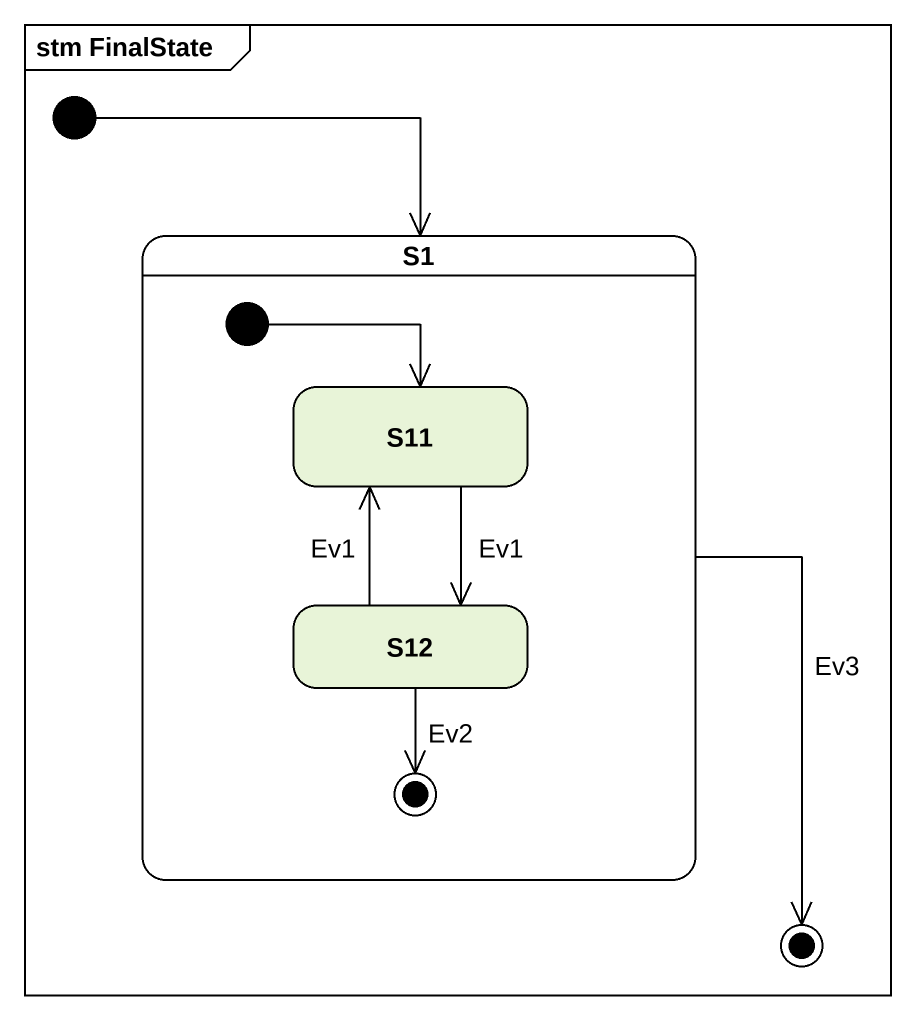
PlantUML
@startuml
mainframe stm FinalState
hide empty description
state S1 {
  state S11
  state S12
  [*] --> S11
  S12 --> [*] : Ev2
}
[*] --> S1
S11 --> S12 : Ev1
S12 -up-> S11 : Ev1
S1 --> [*] : Ev3
@enduml
